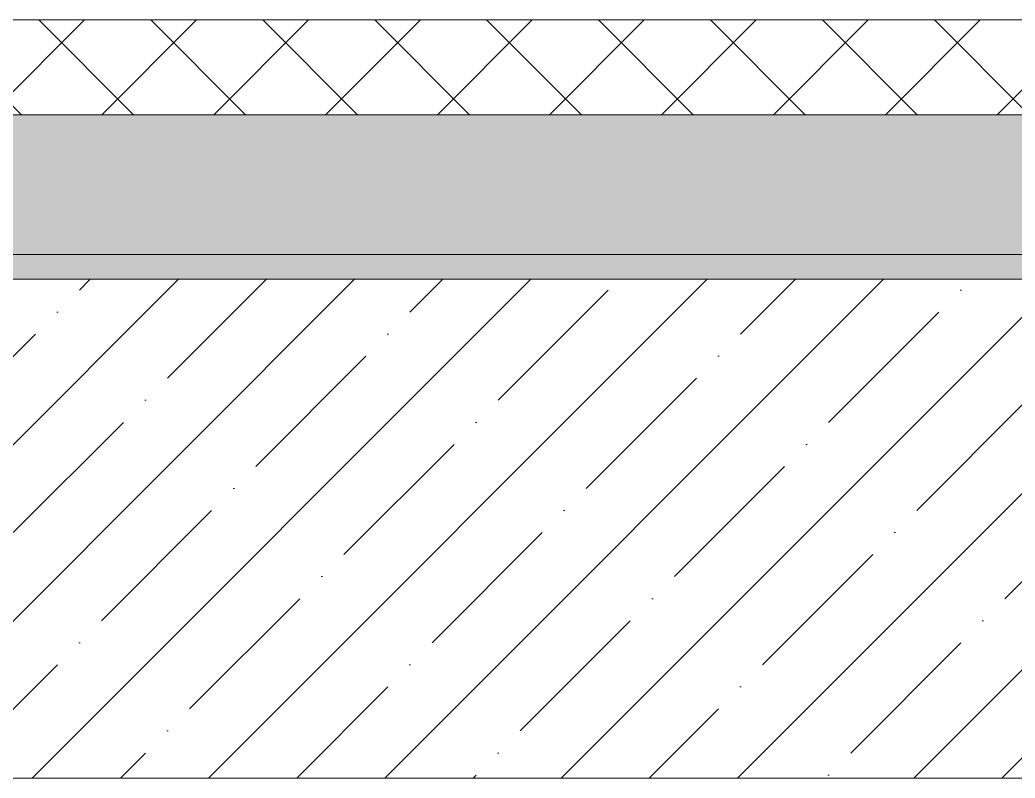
# Model space of a CAD drawing. Header units: millimetres. Extents: x 77165 to 11476408, y -193619 to 1121001.
# Drawn here: x 205195 to 207191, y 317047 to 318567 of the extents above; entities that cross this region are included whole.
import ezdxf

# ---------------------------------------------------------------- set-up
doc = ezdxf.new("R2010")
doc.units = ezdxf.units.MM
doc.layers.add('Элементы узлов', color=7, linetype='Continuous', lineweight=9)

msp = doc.modelspace()

# ---------------------------------------------------------------- hatches: boundary and pattern name
at = {"layer": 'Элементы узлов', "transparency": 33554559}
h = msp.add_hatch(dxfattribs=at)
h.set_pattern_fill('ANSI37', color=256, scale=50, style=0)
h.set_pattern_definition([(45, (802802.44, -965992.06), (-112.253202, 112.253202), []), (135, (802802.44, -965992.06), (-112.253202, -112.253202), [])])
h.paths.add_polyline_path([(204144.21438, 318567.23191), (204144.21438, 318377.23191), (210969.62696, 318377.23191), (210969.62696, 318567.23191)])
at = {"layer": 'Элементы узлов', "ltscale": 100, "true_color": 0x000000}
h = msp.add_hatch(dxfattribs=at)
h.set_pattern_fill('AR-CONC', color=18, scale=0.9, style=0)
h.set_pattern_definition([(50, (802802.44, -965882.06), (163.966202, -14.345177), [17.145, -188.595]), (355, (802802.44, -965882.06), (-31.71908, 171.95116), [13.716, -150.876526]), (100.451445, (802816.1, -965883.26), (132.247122, 157.605977), [14.571008, -160.28122]), (46.1842, (802802.44, -965836.34), (243.971137, -37.838095), [25.7175, -282.8925]), (96.635558, (802822.77, -965839.5), (213.66372, 222.683512), [21.85652, -240.422047]), (351.184151, (802802.44, -965836.34), (213.66372, 222.68351), [20.57397, -226.31376]), (21, (802825.3, -965847.77), (136.452952, -92.038678), [17.145, -188.595]), (326, (802825.3, -965847.77), (55.621826, 165.76917), [13.716, -150.876]), (71.451445, (802836.67, -965855.44), (192.074777, 73.730492), [14.571008, -160.280944]), (37.5, (802802.44, -965882.064), (2.779743, 76.099535), [0, -149.0472, 0, -153.162, 0, -151.4475]), (7.5, (802802.44, -965882.06), (60.1376963, 90.1625173), [0, -87.3252, 0, -145.6182, 0, -57.7215]), (327.5, (802751.46, -965882.064), (122.0315357, -5.1558696), [0, -57.15, 0, -178.308, 0, -236.601]), (317.5, (802728.6, -965882.06), (133.316263, 22.883842), [0, -74.295, 0, -118.4148, 0, -168.021])])
h.paths.add_polyline_path([(210969.62696, 318097.23191), (210969.62696, 318377.23191), (204144.21438, 318377.23191), (204144.21438, 318097.23191)])
at = {"layer": 'Элементы узлов', "transparency": 33554687}
msp.add_hatch(color=256, dxfattribs=at).paths.add_polyline_path([(204144.21438, 318097.23191), (204144.21438, 318047.23191), (210969.62696, 318047.23191), (210969.62696, 318097.23191)])
at = {"layer": 'Элементы узлов', "ltscale": 100, "true_color": 0x000000}
h = msp.add_hatch(dxfattribs=at)
h.set_pattern_fill('ANSI35', color=18, scale=1000, style=0)
h.set_pattern_definition([(45, (-4474185.95, 1050543.85), (-176.776695, 176.776695), []), (45, (-4474009.17, 1050543.85), (-176.776695, 176.776695), [312.5, -62.5, 0, -62.5])])
h.paths.add_polyline_path([(210969.62696, 318047.23191), (204144.21438, 318047.23191), (204144.21438, 317047.23191), (210969.62696, 317047.23191)])

# ---------------------------------------------------------------- linework, layer by layer
at = {"layer": 'Элементы узлов'}
for points in [[(204144.21438, 318567.23191), (210969.62696, 318567.23191)], [(204144.21438, 318377.23191), (210969.62696, 318377.23191)], [(204144.21438, 318097.23191), (204144.21438, 318097.23191), (210969.62696, 318097.23191)]]:
    msp.add_lwpolyline(points, dxfattribs=at)
at = {"layer": 'Элементы узлов', "color": 18, "lineweight": 5, "ltscale": 100, "true_color": 0x000000}
msp.add_lwpolyline([(204144.21438, 318047.23191), (210969.62696, 318047.23191), (210969.62696, 317047.23191), (204144.21438, 317047.23191)], close=True, dxfattribs=at)

doc.saveas('drawing.dxf')
